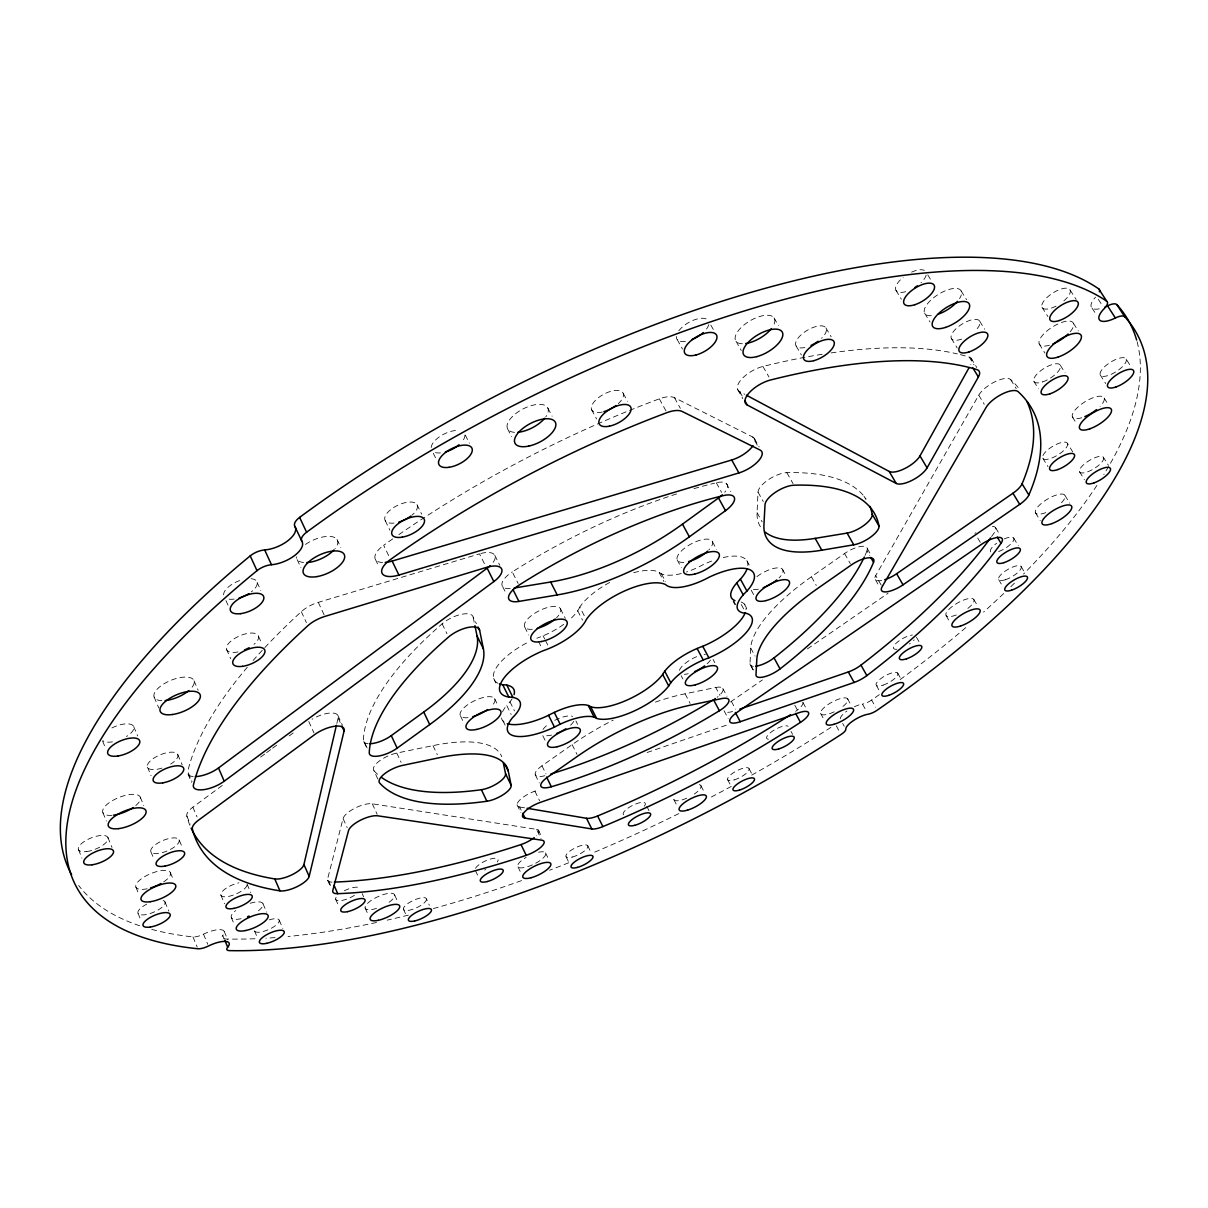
<?xml version="1.0" encoding="UTF-8"?>
<svg xmlns="http://www.w3.org/2000/svg" width="1208" height="1208" viewBox="0 0 1208 1208"><rect width="100%" height="100%" fill="white"/><g stroke="black" fill="none" stroke-linecap="round" stroke-linejoin="round"><path stroke-width="0.75" stroke-dasharray="5 3.75" d="M753.43 670.078L750.002 663.721L750.727 648.062A125.723 43.141 -29.4 0 1 811.429 576.775L844.573 553.536A17.742 6.357 -29.5 0 1 861.319 546.348A17.742 6.357 -29.5 0 1 866.982 550.863L869.79 555.771M760.436 526.764A142.106 54.481 -30.5 0 1 757.069 512.645L758.02 492.139A19.554 7.746 -29.5 0 1 768.379 479.712A19.554 7.746 -29.5 0 1 786.846 472.675A281.751 105.489 -27.4 0 1 866.136 499.176M336.851 723.456L338.134 717.96A19.585 7.671 -24.3 0 0 330.539 713.022A19.585 7.671 -24.3 0 0 312.041 719.258M330.584 885.449L327.64 878.82L343.057 818.586A17.788 6.312 -24.7 0 1 354.986 808.122A17.788 6.312 -24.7 0 1 372.306 803.788L536.503 829.337L541.033 838.639M881.206 585.14L875.725 575.552L978.752 395.197A19.479 7.399 -31.7 0 1 994.924 381.773A19.479 7.399 -31.7 0 1 1010.643 379.569A469.263 177.41 -27.4 0 1 1018.631 388.13M189.852 825.275A469.263 177.41 -27.4 0 1 186.832 816.004A19.328 7.278 -23.1 0 1 192.857 807.201L222.967 784.928M260.596 757.084L265.111 753.747M266.621 752.629L271.136 749.292M272.631 748.175L277.145 744.838M289.195 735.929L293.71 732.592M544.838 775.732A16.791 5.753 -26.4 0 1 535.235 774.6A16.791 5.753 -26.4 0 1 541.954 765.812L572.139 744.641A120.332 40.015 -27 0 1 613.226 720.119M730.493 701.984A16.233 5.391 -28 0 1 731.369 701.35L762.399 679.953M807.397 648.923L888.061 593.279M521.176 810.175L519.621 806.989A16.459 5.511 -26.2 0 1 519.515 800.3A16.459 5.511 -26.2 0 1 534.902 791.165L538.466 789.926M647.095 752.509L727.246 724.891M253.076 660.534A469.263 177.41 -27.4 0 1 301.321 611.671A21.397 9.211 -24.4 0 1 318.293 602.369L479.516 553.868L484.801 564.408M377.802 778.979L374.012 770.779A18.316 6.75 -25 0 1 378.995 761.282A18.316 6.75 -25 0 1 396.783 753.067L433.008 745.623A130.056 45.844 -24.9 0 1 501.788 756.721M655.4 702.105A120.332 40.015 -27 0 1 685.087 693.785L715.74 687.488L719.953 695.415M519.621 806.989L525.193 807.941M398.866 534.631A469.263 177.41 -27.4 0 1 659.341 398.836A21.729 9.619 -29 0 1 674.457 397.674L752.69 436.994L757.265 445.133M822.18 354.276A469.263 177.41 -27.4 0 0 762.928 366.462A21.472 9.287 -30.2 0 0 741.863 378.874A21.472 9.287 -30.2 0 0 739.734 391.634L744.717 394.306M1098.344 299.342L1102.3 305.488M1126.188 359.169A15.221 5.496 -32.4 0 1 1108.521 375.401A15.221 5.496 -32.4 0 1 1104.852 366.492A15.221 5.496 -32.4 0 1 1126.188 359.169L1130.899 366.537M1092.092 308.146L1096.018 314.246M1070.182 290.162L1076.162 299.508M1073.444 323.336L1078.306 330.962M1100.171 374.827L1105.728 383.57M1104.142 398.051L1108.672 405.193M1041.991 307.194L1047.91 316.556M1060.413 365.39L1065.094 372.849M1039.212 343.948L1044.965 353.113M1103.538 457.5A13.983 4.711 -31.5 0 1 1087.336 471.92A13.983 4.711 -31.5 0 1 1083.742 464.567A13.983 4.711 -31.5 0 1 1103.538 457.5L1108.476 465.397M1072.417 416.941L1076.887 424.099M1033.837 381.32L1038.472 388.78M1067.434 443.366A14.39 5.013 -31.5 0 1 1050.945 458.33A14.39 5.013 -31.5 0 1 1046.913 450.599A14.39 5.013 -31.5 0 1 1067.434 443.366L1072.719 451.898M1079.529 471.784L1084.391 479.621M961.175 291.007L966.566 299.69M979.733 321.268L984.656 329.21M1010.643 379.569L1016.245 388.629M1042.746 458.134L1047.955 466.59M1064.973 495.446L1069.744 503.192M927.774 274.911L931.428 280.845M971.051 358.157L976.774 367.504M960.405 354.639A469.263 177.41 -27.4 0 1 969.239 357.115L974.025 364.922M951.36 338.466L957.204 348.01M978.752 395.197L984.293 404.303M924.664 313.25L929.964 321.947M1035.528 512.826L1040.239 520.572M895.943 290.298L901.364 299.222M1013.739 538.134L1018.344 545.82M1021.107 566.522L1025.577 573.996M995.724 527.911L999.454 534.163M977.74 538.073L980.549 542.785M998.699 579.659L1002.263 585.654M825.864 327.836L831.149 336.805M973.784 599.44L978.163 606.899M796.163 346.017L801.387 355.001M774.026 317.87L778.465 325.556M946.136 615.672L949.594 621.637M863.992 496.231L865.698 499.206M762.928 366.462L768.952 376.971M867.314 548.628L871.421 555.786M916.449 637.22L919.862 643.184M875.392 579.644L879.031 586.016M736.019 341.245L741.289 350.486M844.573 553.536L850.311 563.638M710.848 325.118L714.411 331.4M786.846 472.675L793.052 483.653M739.734 391.634L743.101 397.613M737.726 389.625L742.799 398.61M897.62 672.992L901.742 680.285M754.547 438.761L759.122 446.885M876.374 685.419L879.635 691.263M811.429 576.775L816.276 585.427M677.205 339.539L682.49 348.976M758.02 492.139L763.275 501.546M879.333 694.63A596.676 227.663 -27.4 0 1 871.648 700.036L875.679 707.254M757.069 512.645L762.218 521.931M854.373 706.74A15.145 4.651 -28.7 0 1 862.482 704.098L866.498 711.331M782.376 569.179L786.453 576.533M847.518 698.662L850.764 704.521M726.416 483.532L730.825 491.52M674.457 397.674L680.361 408.364M716.299 482.762L721.599 492.396M842.655 723.396L844.256 726.28M659.341 398.836L666.091 411.113M746.786 560.603L750.908 568.122M836.298 725.827L839.454 731.595M820.594 713.369L824.611 720.708M751.225 590.199L753.641 594.623M803.003 702.618L807.08 710.108M712.509 541.848L716.721 549.58M744.355 604.076L748.326 611.369M741.244 604.498L744.43 610.357M794.773 705.2L797.235 709.715M623.298 393.506L627.526 401.313M750.727 648.062L755.076 656.11M791.014 731.414L792.614 734.358M750.546 665.321L753.112 670.078M677.144 559.772L681.312 567.534M591.543 409.557L596.571 418.95M713.097 659.432L714.834 662.694M731.369 701.35L735.521 709.141M722.792 688.409L726.99 696.306M661.41 573.8L665.533 581.546M633.687 572.698A48.486 18.784 -27.6 0 1 658.949 572.139L663.902 581.456M724.03 710.697L728.137 718.443M749.096 768.711L752.946 775.974M547.934 408.229L552.131 416.201M681.161 675.665L682.882 678.941M685.087 693.785L690.13 703.403M727.624 779.643L730.689 785.472M700.957 785.774L704.762 793.128M507.496 428.644L511.633 436.647M609.708 582.452A48.486 18.784 -27.6 0 0 579.81 607.065L584.657 616.488M577.711 610.75L582.543 620.172M673.868 799.575L677.658 806.944M560.482 608.877L565.329 618.375M465.276 435.106L469.399 443.2M646.748 806.295L649.028 810.779M676.54 493.951A281.751 105.489 -27.4 0 0 512.298 571.928L518.141 583.509M543.117 635.831L544.687 638.957M545.472 640.527L548.643 646.778M538.436 641.327L541.592 647.609M494.782 555.318L499.855 565.419M575.929 720.995L577.59 724.317M524.71 627.012L528.696 634.955M502.694 586.665L505.986 593.249M433.279 453.287L436.541 459.795M572.139 744.641L577.016 754.411M542.83 735.732L545.306 740.731M587.752 845.751L591.407 853.18M367.066 747.963L363.397 740.051A281.751 105.489 -27.4 0 1 442.143 623.826A19.932 8.094 -25.9 0 1 461.245 614.359A19.932 8.094 -25.9 0 1 473.174 617.182L476.39 623.721M416.986 504.642L421.683 514.17M541.954 765.812L545.971 773.95M509.987 701.803L514.472 710.908M493.649 678.458L497.469 686.235M512.086 698.873A40.498 15.16 -25.9 0 1 506.696 705.396L511.165 714.487M535.31 774.811L539.281 782.905M494.601 698.617L498.345 706.272M505.125 725.147L501.441 717.612A45.964 16.852 -26.5 0 0 505.925 723.154M534.902 791.165L539.599 800.768M566.084 856.789L568.998 862.739M442.143 623.826L446.96 633.732M538.345 830.077L542.105 837.808M385.261 520.663L389.912 530.236M545.518 852.848L549.187 860.398M517.024 804.77L520.905 812.758M392.736 538.889A469.263 177.41 -27.4 0 0 383.676 545.321L389.761 557.915M460.49 715.921L463.449 722.082M375.401 559.364L379.161 567.201M517.99 866.861L520.905 872.916M337.032 539.478L340.852 547.511M433.008 745.623L437.341 754.774M475.408 870.545L478.323 876.721M396.783 753.067L401.101 762.324M318.293 602.369L324.122 614.872M297.153 559.621L300.913 567.684M364.061 742.059L366.99 748.371M301.321 611.671L306.379 622.618M426.5 899.069A12.639 4.002 -25.1 0 1 409.723 910.137A12.639 4.002 -25.1 0 1 408.621 903.04A12.639 4.002 -25.1 0 1 426.5 899.069L429.353 905.275M337.923 715.498L342.408 725.253M338.134 717.96L340.369 722.822M372.306 803.788L377.138 814.313M257.123 582.347L260.807 590.425M403.396 909.111L406.945 916.872M394.714 895.143L397.598 901.455M308.765 721.448L313.974 732.924M343.057 818.586L347.164 827.631M258.512 636.314L262.06 644.151M362.173 893.588L363.638 896.819M365.118 907.933L368.682 915.86M225.941 600.557L228.146 605.434M226.485 649.255L230.698 658.722M327.655 880.285L330.237 886.068M335.658 899.205L338.557 905.698M194.05 680.829L198.157 690.236M279.229 920.194L282.793 928.408M263.042 903.826L266.666 912.221M247.021 884.03L250.72 892.621M247.323 667.224A469.263 177.41 -27.4 0 0 187.708 771.504L192.012 781.531M187.95 774.041L191.528 782.376M254.48 930.84L257.304 937.438M154.111 697.046L158.852 708.084M177.833 754.668L182.197 764.845M192.857 807.201L197.04 816.97M231.272 917.416L234.141 924.165M220.898 895.143L224.567 903.765M186.832 816.004L190.29 824.113M224.205 931.459L227.753 939.824M151.74 929.39A596.676 227.663 -27.4 0 0 192.963 936.91A10.434 3.503 -23.3 0 0 203.503 934.192A17.214 5.708 -23.3 0 1 220.43 929.662A17.214 5.708 -23.3 0 1 222.755 935.49L224.175 938.842M133.695 726.582L137.652 735.959M179.101 839.862A15.311 5.647 -22.8 0 1 159.773 853.241A15.311 5.647 -22.8 0 1 156.074 844.196A15.311 5.647 -22.8 0 1 179.101 839.862L182.499 847.88M147.467 767.171L151.076 775.702M203.503 934.192L207.761 944.324M140.279 797.159L143.782 805.555M170.388 872.674L173.68 880.526M192.963 936.91L197.206 947.072M150.879 851.715L154.231 859.764M102.605 741.108L105.881 748.96M164.983 901.893L168.818 911.134M135.93 887.216L139.177 895.113M102.891 812.652L106.364 821.078M107.92 837.491L111.997 847.427M138.059 913.308L141.23 921.055M78.55 849.722L81.902 858.058M473.174 617.182L474.578 624.008M1137.09 341.743A596.676 227.663 -27.4 0 1 1103.81 474.548M1096.909 485.389A596.676 227.663 -27.4 0 1 1023.523 574.057M1014.418 583.147A596.676 227.663 -27.4 0 1 1010.432 587.043M1003.697 593.505A596.676 227.663 -27.4 0 1 983.554 612.079M965.796 627.601A596.676 227.663 -27.4 0 1 897.544 681.523M830.923 727.367A596.676 227.663 -27.4 0 1 749.307 776.472M731.248 786.423A596.676 227.663 -27.4 0 1 708.462 798.533M678.805 813.603A596.676 227.663 -27.4 0 1 592.162 853.18M568.711 862.769A596.676 227.663 -27.4 0 1 549.58 870.243M521.539 880.617A596.676 227.663 -27.4 0 1 432.993 908.658M408.395 915.105A596.676 227.663 -27.4 0 1 387.179 920.149M376.519 922.489A596.676 227.663 -27.4 0 1 288.033 936.487M275.016 937.604A596.676 227.663 -27.4 0 1 265.836 938.208M254.979 938.737A596.676 227.663 -27.4 0 1 224.416 938.978A10.238 3.382 -23.5 0 1 222.755 935.49M139.615 925.736A596.676 227.663 -27.4 0 1 78.641 885.434M1099.205 308.855A20.309 7.746 -33.1 0 1 1095.505 297.168M871.648 700.036A9.151 2.824 -28.8 0 1 862.482 704.098M840.255 718.7A15.145 4.651 -28.7 0 1 846.899 711.059M710.425 660.051A17.924 6.312 -27.9 0 1 706.952 663.962M688.213 673.747A17.924 6.312 -27.9 0 1 684.272 674.306M679.455 670.334A17.924 6.312 -27.9 0 1 697.937 656.186M704.113 654.449A17.924 6.312 -27.9 0 1 705.442 654.268M991.572 536.518A469.263 177.41 -27.4 0 0 994.486 532.426A17.078 5.783 -30.4 0 0 991.738 526.431M831.104 352.917A469.263 177.41 -27.4 0 1 957.31 353.884M683.834 562.384A19.872 7.746 -28.4 0 1 680.768 551.603A19.872 7.746 -28.4 0 1 705.895 539.13A19.872 7.746 -28.4 0 1 708.779 549.987M532.275 629.293A20.053 7.912 -26.8 0 1 527.896 618.753A20.053 7.912 -26.8 0 1 553.944 606.431A20.053 7.912 -26.8 0 1 556.435 617.862M163.125 900.519A14.617 5.104 -22.7 0 1 157.901 910.107A14.617 5.104 -22.7 0 1 139.086 914.305A14.617 5.104 -22.7 0 1 146.681 904.188M1081.688 417.757A18.497 6.553 -32 0 1 1074.38 410.886A18.497 6.553 -32 0 1 1097.755 396.42A18.497 6.553 -32 0 1 1100.141 406.341M269.263 919.862A13.484 4.439 -23.8 0 1 279.214 921.311A13.484 4.439 -23.8 0 1 266.198 930.538A13.484 4.439 -23.8 0 1 254.39 930.386M250.147 903.282A17.274 5.814 -23.6 0 1 262.785 903.327A17.274 5.814 -23.6 0 1 256.338 912.236M241.117 918.699A17.274 5.814 -23.6 0 1 235.711 910.545M247.066 885.087A14.194 4.907 -23.5 0 1 231.543 895.672A14.194 4.907 -23.5 0 1 221.321 892.803A14.194 4.907 -23.5 0 1 238.942 882.806M376.473 908.416A16.172 5.21 -24.8 0 1 366.824 904.128A16.172 5.21 -24.8 0 1 390.033 893.256A16.172 5.21 -24.8 0 1 387.798 903.116M344.356 890.779A13.273 4.364 -24.5 0 1 360.029 889.209M354.442 895.309A13.273 4.364 -24.5 0 1 338.98 900.745A13.273 4.364 -24.5 0 1 337.908 895.128M538.541 852.229A15.462 4.847 -26 0 1 542.271 858.828A15.462 4.847 -26 0 1 520.376 867.857A15.462 4.847 -26 0 1 526.129 857.348M475.529 868.295A12.624 4.032 -25.7 0 1 490.342 859.069A12.624 4.032 -25.7 0 1 497.288 861.984M485.812 869.564A12.624 4.032 -25.7 0 1 484.635 870.002M699.251 784.626A15.206 4.726 -27.3 0 1 694.283 794.064M686.733 798.201A15.206 4.726 -27.3 0 1 674.155 797.371M623.57 814.826A12.306 3.866 -26.9 0 1 635.197 804.196A12.306 3.866 -26.9 0 1 644.302 806.249M834.139 711.844A15.402 4.817 -28.6 0 1 821.5 710.5A15.402 4.817 -28.6 0 1 843.501 697.967A15.402 4.817 -28.6 0 1 840.421 708.281M768.439 739.266A12.337 3.881 -28.1 0 1 772.894 730.855A12.337 3.881 -28.1 0 1 788.175 726.325M956.238 614.993A16.036 5.149 -29.8 0 1 947.54 610.901A16.036 5.149 -29.8 0 1 969.465 598.473A16.036 5.149 -29.8 0 1 967.865 608.409M914.199 639.893A12.714 4.077 -29.3 0 1 913.535 640.602M910.288 643.351A12.714 4.077 -29.3 0 1 909.398 643.97M896.94 649.255A12.714 4.077 -29.3 0 1 896.427 642.988A12.714 4.077 -29.3 0 1 912.387 635.015M1045.781 512.63A17.108 5.708 -31 0 1 1037.174 507.632A17.108 5.708 -31 0 1 1060.02 494.147A17.108 5.708 -31 0 1 1059.31 504.642M1004.316 538.874A13.424 4.455 -30.5 0 1 1013.482 540.656A13.424 4.455 -30.5 0 1 997.732 551.86M990.666 551.829A13.424 4.455 -30.5 0 1 996.63 543.253M147.15 888.786A18.709 6.704 -22.7 0 1 138.195 881.538A18.709 6.704 -22.7 0 1 164.817 870.394A18.709 6.704 -22.7 0 1 163.654 881.885M1056.034 306.137A16.504 6.478 -32.9 0 1 1042.73 302.77A16.504 6.478 -32.9 0 1 1065.713 288.168A16.504 6.478 -32.9 0 1 1062.436 302.06M1049.405 345.231A20.023 7.656 -32.5 0 1 1041.175 337.032A20.023 7.656 -32.5 0 1 1066.392 321.222A20.023 7.656 -32.5 0 1 1069.306 332.759M926.174 275.062A17.591 7.565 -32.2 0 1 920.979 282.793M905.683 291.702A17.591 7.565 -32.2 0 1 895.566 289.21A17.591 7.565 -32.2 0 1 903.146 277.342M911.572 272.147A17.591 7.565 -32.2 0 1 924.316 270.381M931.323 315.711A21.397 8.909 -32.2 0 1 927.457 303.812A21.397 8.909 -32.2 0 1 952.463 288.637A21.397 8.909 -32.2 0 1 959.545 298.603M961.704 339.116A16.595 6.704 -32.1 0 1 952.402 333.046A16.595 6.704 -32.1 0 1 973.875 319.456A16.595 6.704 -32.1 0 1 975.792 330.192M708.794 324.59A18.241 8.411 -30 0 1 705.457 330.328M685.389 341.411A18.241 8.411 -30 0 1 676.329 336.428M678.821 330.796A18.241 8.411 -30 0 1 694.494 319.818A18.241 8.411 -30 0 1 708.084 320.271M742.376 343.752A22.318 10.011 -30.6 0 1 738.828 330.056A22.318 10.011 -30.6 0 1 765.54 315.318A22.318 10.011 -30.6 0 1 772.441 327.157M804.875 347.511A17.41 7.565 -31 0 1 797.793 338.466A17.41 7.565 -31 0 1 820.715 325.828A17.41 7.565 -31 0 1 821.546 338.316M464.884 435.091A18.362 8.622 -26.6 0 1 461.245 442.641M440.482 452.879A18.362 8.622 -26.6 0 1 433.566 451.883M431.165 447.473A18.362 8.622 -26.6 0 1 441.071 435.726A18.362 8.622 -26.6 0 1 458.527 430.471M514.517 432.343A22.665 10.51 -27.6 0 1 510.984 418.059A22.665 10.51 -27.6 0 1 538.783 404.333A22.665 10.51 -27.6 0 1 545.744 416.926M602.264 412.064A17.818 8.109 -28.6 0 1 593.188 403.034A17.818 8.109 -28.6 0 1 617.288 390.38A17.818 8.109 -28.6 0 1 618.285 403.653M251.098 578.692A17.999 8.079 -23.6 0 1 251.294 591.905M234.141 599.092A17.999 8.079 -23.6 0 1 227.693 598.881M223.616 594.865A17.999 8.079 -23.6 0 1 241.796 579.885M305.488 544.446A22.408 10.132 -24.6 0 1 331.264 536.548A22.408 10.132 -24.6 0 1 335.069 548.628M303.586 562.49A22.408 10.132 -24.6 0 1 296.247 556.767M394.034 523.064A17.788 8.048 -25.7 0 1 387.345 512.871A17.788 8.048 -25.7 0 1 411.762 502.075A17.788 8.048 -25.7 0 1 412.049 515.106M111.921 727.941A17.139 7.067 -22.1 0 1 132.155 724.906A17.139 7.067 -22.1 0 1 126.463 736.533M112.465 741.863A17.139 7.067 -22.1 0 1 102.861 740.715M161.842 700.685A21.563 9.09 -22.7 0 1 157.644 688.696A21.563 9.09 -22.7 0 1 185.352 677.054A21.563 9.09 -22.7 0 1 191.106 688.379M237.976 651.942A17.305 7.429 -23.5 0 1 227.934 644.287A17.305 7.429 -23.5 0 1 251.762 633.037A17.305 7.429 -23.5 0 1 253.967 644.393M111.876 815.325A20.234 7.837 -22.3 0 1 106.274 805.102A20.234 7.837 -22.3 0 1 134.163 794.335A20.234 7.837 -22.3 0 1 134.45 806.612M161.902 768.107A16.414 6.538 -22.7 0 1 148.327 763.23A16.414 6.538 -22.7 0 1 172.487 752.161A16.414 6.538 -22.7 0 1 170.675 764.09M468.009 717.658A19.147 7.173 -25.9 0 1 463.177 708.537A19.147 7.173 -25.9 0 1 488.047 696.714A19.147 7.173 -25.9 0 1 491.097 706.68M723.23 557.537A47.293 17.833 -28.3 0 1 747.827 565.646M711.633 561.071A47.293 17.833 -28.3 0 0 702.905 564.785A42.023 16.383 -28.4 0 1 686.431 572.003M681.236 573.528A42.023 16.383 -28.4 0 1 658.949 572.139M579.81 607.065A42.431 16.731 -26.8 0 1 570.176 619.145M563.713 624.34A42.431 16.731 -26.8 0 1 536.85 638.202M498.013 683.305A47.807 18.241 -26.6 0 1 527.941 642.309M502.528 711.859A45.964 16.852 -26.5 0 1 506.696 705.396M741.048 601.992A45.466 16.504 -28.1 0 1 746.015 609.678M331.974 882.142A16.957 5.708 -24.5 0 1 327.64 878.82M536.503 829.337A15.885 5.119 -26 0 1 536.307 835.815M802.897 702.256A15.719 5.043 -28.3 0 1 795.71 711.316M974.947 533.347A17.078 5.783 -30.4 0 1 975.958 532.683M732.607 711.527A16.233 5.391 -28 0 1 724.423 711.346M881.674 580.489A17.199 5.949 -29.7 0 1 875.725 575.552M969.239 357.115A20.143 7.943 -31.6 0 1 970.794 364.559M382.634 562.505A21.684 9.558 -25.5 0 1 383.676 545.321M752.69 436.994A20.46 8.486 -29.5 0 1 754.049 443.88M193.174 776.548A20.008 7.822 -23.1 0 1 187.708 771.504M480.829 553.49A20.717 8.773 -26.3 0 1 492.668 562.973M756.948 576.594A18.784 6.901 -28.8 0 1 778.798 567.866A18.784 6.901 -28.8 0 1 779.1 577.862M758.367 589.172A18.784 6.901 -28.8 0 1 752.357 589.413M866.982 550.863A281.751 105.489 -27.4 0 1 865.034 555.438M377.56 774.283A281.751 105.489 -27.4 0 1 374.012 770.779M693.966 488.636A281.751 105.489 -27.4 0 1 714.607 483.17M368.183 743.705A18.86 7.157 -24.9 0 1 363.397 740.051M717.401 482.521A19.917 8.079 -28.9 0 1 724.74 492.245M510.184 588.583A20.143 8.29 -26.7 0 1 501.924 583.691A20.143 8.29 -26.7 0 1 512.298 571.928M753.369 666.348A16.776 5.738 -28.4 0 1 750.002 663.721M715.74 687.488A16.595 5.632 -27.8 0 1 717.114 697.303M573.74 721.387A18.09 6.433 -26.6 0 1 569.451 726.144M551.618 735.068A18.09 6.433 -26.6 0 1 543.676 735.325M542.996 729.436A18.09 6.433 -26.6 0 1 549.036 723.773M554.759 720.315A18.09 6.433 -26.6 0 1 572.637 716.374M572.305 857.046A12.156 3.76 -26.4 0 0 587.873 846.068A12.156 3.76 -26.4 0 0 570.538 850.659A12.156 3.76 -26.4 0 0 572.305 857.046M734.177 779.915A12.065 3.715 -27.7 0 0 749.081 768.666A12.065 3.715 -27.7 0 0 731.806 773.89A12.065 3.715 -27.7 0 0 734.177 779.915M883.108 685.132A12.337 3.85 -29 0 0 897.786 673.234A12.337 3.85 -29 0 0 880.043 679.213A12.337 3.85 -29 0 0 883.108 685.132M1005.313 579.749A12.986 4.168 -30.3 0 0 1021.228 566.809A12.986 4.168 -30.3 0 0 1003.138 572.668A12.986 4.168 -30.3 0 0 1005.313 579.749M1042.685 381.879A15.508 5.798 -32.1 0 0 1060.352 365.284A15.508 5.798 -32.1 0 0 1038.276 372.804A15.508 5.798 -32.1 0 0 1042.685 381.879M86.719 851.549A15.915 5.995 -22 0 0 108.116 838.065A15.915 5.995 -22 0 0 84.832 841.13A15.915 5.995 -22 0 0 86.719 851.549"/><path stroke-width="1.5" d="M191.136 828.235A469.263 177.41 -27.4 0 0 274.76 878.926A17.546 6.055 -24 0 0 292.079 874.728A17.546 6.055 -24 0 0 303.918 864.535L336.413 725.283M344.099 730.931A19.63 7.58 -24.4 0 0 334.888 726.235A19.63 7.58 -24.4 0 0 314.729 734.57L198.429 820.232A19.373 7.203 -23.2 0 0 192.374 828.99A470.32 175.387 -27.4 0 0 279.954 890.84A17.576 5.98 -24 0 0 297.274 886.566A17.576 5.98 -24 0 0 309.173 876.404L344.099 730.931L341.864 726.068M746.378 395.182L889.194 471.452A18.951 7.157 -30.6 0 0 905.064 468.402A18.951 7.157 -30.6 0 0 919.983 455.914L968.982 367.821M927.065 467.858L978.389 376.987A20.189 7.852 -31.6 0 0 976.895 369.603A470.32 175.387 -27.4 0 0 770.659 379.961A21.518 9.196 -30.1 0 0 749.534 392.404A21.518 9.196 -30.1 0 0 747.329 405.073L896.215 483.442A18.996 7.067 -30.5 0 0 912.07 480.331A18.996 7.067 -30.5 0 0 927.065 467.858L919.983 455.914M195.303 776.608A20.008 7.822 -23.1 0 0 218.482 767.971L487.141 568.168A20.717 8.773 -26.3 0 0 490.176 565.646M224.235 781.199L493.846 581.577A20.778 8.667 -26.4 0 0 501.531 568.741A20.778 8.667 -26.4 0 0 486.311 567.428L324.846 616.427A21.457 9.105 -24.5 0 0 307.829 625.744A470.32 175.387 -27.4 0 0 193.446 784.868A20.053 7.746 -23.2 0 0 203.246 789.715A20.053 7.746 -23.2 0 0 224.235 781.199L218.482 767.971M369.98 743.735A18.86 7.157 -24.9 0 0 391.271 735.627L423.751 712.041A146.953 58.618 -24.6 0 0 477.054 635.937L474.94 625.699M514.155 588.024L550.637 581.999A153.325 64.945 -28 0 0 682.49 524.136L718.503 497.983A19.917 8.079 -28.9 0 0 722.369 494.782M479.621 630.259A19.977 8.003 -25.9 0 0 467.707 627.526A19.977 8.003 -25.9 0 0 448.576 637.024A282.37 104.266 -27.4 0 0 369.255 752.705A18.905 7.082 -25 0 0 378.753 756.012A18.905 7.082 -25 0 0 397.145 748.145L429.716 724.574A147.3 57.954 -24.7 0 0 483.396 648.832L479.621 630.259L478.006 626.982M689.36 536.82L725.495 510.682A19.962 7.988 -28.9 0 0 734.555 498.345A19.962 7.988 -28.9 0 0 723.365 495.612A282.37 104.266 -27.4 0 0 518.987 585.17A20.189 8.199 -26.8 0 0 508.493 597.507A20.189 8.199 -26.8 0 0 518.927 601.418L557.235 594.94A153.703 64.235 -28 0 0 689.36 536.82L682.49 524.136M884.634 579.734A17.199 5.949 -29.7 0 0 896.638 573.74L1012.953 493.241A17.682 6.146 -30.9 0 0 1022.074 483.819A469.263 177.41 -27.4 0 0 1027.102 401.886M903.01 584.823L1019.703 504.385A17.712 6.07 -30.9 0 0 1028.869 494.993A470.32 175.387 -27.4 0 0 1018.102 391.649A19.524 7.308 -31.6 0 0 1002.398 393.929A19.524 7.308 -31.6 0 0 986.151 407.338L882.127 586.741A17.244 5.889 -29.7 0 0 886.295 591.86A17.244 5.889 -29.7 0 0 903.01 584.823L896.638 573.74M740.262 721.72L854.147 682.46A15.976 5.089 -28.9 0 0 866.861 675.604A470.32 175.387 -27.4 0 0 1001.009 543.328A17.108 5.708 -30.4 0 0 998.261 537.409A17.108 5.708 -30.4 0 0 981.485 544.355L737.167 712.252A16.263 5.315 -28 0 0 729.783 721.523A16.263 5.315 -28 0 0 740.262 721.72L735.355 712.463M739.855 709.096L848.318 671.965A15.946 5.149 -28.9 0 0 860.987 665.125A469.263 177.41 -27.4 0 0 990.59 537.877M398.912 575.053L738.903 472.932A20.506 8.396 -29.4 0 0 758.231 461.154A20.506 8.396 -29.4 0 0 760.013 450.01L682.052 411.415A21.789 9.513 -29 0 0 666.922 412.653A470.32 175.387 -27.4 0 0 390.516 559.485A21.744 9.453 -25.5 0 0 382.151 573.423A21.744 9.453 -25.5 0 0 398.912 575.053L392.147 561.071A21.684 9.558 -25.5 0 1 385.201 562.43M392.147 561.071L731.716 459.991A20.46 8.486 -29.5 0 0 753.037 445.631M878.971 525.978A282.37 104.266 -27.4 0 0 793.943 485.208A19.6 7.656 -29.5 0 0 775.445 492.29A19.6 7.656 -29.5 0 0 765.011 504.672L763.939 525.027A142.438 53.862 -30.4 0 0 821.833 550.199L853.769 544.808A18.316 6.644 -29.8 0 0 870.998 536.835A18.316 6.644 -29.8 0 0 878.971 525.978L872.206 514.261A281.751 105.489 -27.4 0 0 869.941 506.409M765.298 532.169A142.106 54.481 -30.5 0 0 815.158 538.36L847.095 533.09A18.286 6.72 -29.8 0 0 864.279 525.148A18.286 6.72 -29.8 0 0 872.206 514.261M525.027 818.133L591.799 828.96A15.704 4.953 -26.6 0 0 602.898 826.589A470.32 175.387 -27.4 0 0 800.481 722.354A15.749 4.968 -28.3 0 0 808.696 713.082A15.749 4.968 -28.3 0 0 798.865 712.735L540.384 802.369A16.489 5.436 -26.2 0 0 524.952 811.504A16.489 5.436 -26.2 0 0 525.027 818.133L522.717 813.361M527.066 808.258L586.529 818.299A15.674 5.013 -26.6 0 0 597.613 815.974A469.263 177.41 -27.4 0 0 790.545 714.698M1105.109 306.953A20.309 7.746 -33.1 0 0 1107.525 305.851A12.035 4.545 -33 0 1 1116.871 304.627L1124.724 316.738A598.051 225.096 -27.4 0 1 877.28 710.138A9.166 2.794 -28.8 0 1 868.099 714.215A15.16 4.606 -28.6 0 0 853.346 720.632A15.16 4.606 -28.6 0 0 845.842 729.179A9.105 2.763 -28.5 0 1 841.04 734.479A598.051 225.096 -27.4 0 1 229.354 950.62A10.253 3.337 -23.6 0 1 227.708 947.178L224.884 940.504M71.589 874.592A596.676 227.663 -27.4 0 1 250.222 555.876A13.696 6.251 -23.8 0 1 264.673 549.942A23.012 10.646 -24.1 0 0 287.957 540.671A23.012 10.646 -24.1 0 0 294.903 526.431A13.786 6.387 -24.5 0 1 299.614 517.386A596.676 227.663 -27.4 0 1 1098.767 288.908L1106.739 301.245A12.291 4.681 -32.9 0 1 1104.278 308.553A20.355 7.656 -33 0 0 1099.914 320.331A20.355 7.656 -33 0 0 1115.377 317.991A12.05 4.5 -32.9 0 1 1124.724 316.738M1107.525 305.851L1115.377 317.991M972.697 367.67L978.389 376.987M1022.074 483.819L1028.869 494.993M1012.953 493.241L1019.703 504.385M997.28 537.092L1001.009 543.328M889.194 471.452L896.215 483.442M870.726 557.416L873.535 562.324A282.37 104.266 -27.4 0 1 780.036 668.915A16.806 5.678 -28.4 0 1 764.135 676.842A16.806 5.678 -28.4 0 1 755.997 674.834L756.812 659.326A125.979 42.627 -29.3 0 1 817.876 588.311L851.127 565.087A17.788 6.282 -29.5 0 1 867.903 557.87A17.788 6.282 -29.5 0 1 873.535 562.324M847.095 533.09L853.769 544.808M744.792 400.603L747.329 405.073M815.158 538.36L821.833 550.199M860.987 665.125L866.861 675.604M731.716 459.991L738.903 472.932M848.318 671.965L854.147 682.46M718.503 497.983L725.495 510.682M747.103 568.757A47.293 17.833 -28.3 0 1 740.428 579.161L746.937 591.059A39.819 14.421 -28.8 0 0 746.015 613.286A45.572 16.308 -28.1 0 1 746.71 631.965A45.572 16.308 -28.1 0 1 708.885 657.832A37.992 13.197 -27.9 0 0 668.704 685.963A44.922 15.87 -27.3 0 1 633.279 711.406A44.922 15.87 -27.3 0 1 596.571 718.367A38.354 13.439 -26.6 0 0 554.442 727.11A46.07 16.655 -26.5 0 1 514.427 735.989A46.07 16.655 -26.5 0 1 512.645 717.522A40.589 14.979 -25.9 0 0 508.81 697.076A47.912 18.029 -26.6 0 1 503.857 678.201A47.912 18.029 -26.6 0 1 543.162 650.735A42.522 16.534 -26.8 0 0 586.273 619.629A48.592 18.573 -27.6 0 1 625.185 590.697A48.592 18.573 -27.6 0 1 665.548 584.551A42.129 16.202 -28.4 0 0 709.519 577.016A47.399 17.622 -28.3 0 1 749.02 569.361A47.399 17.622 -28.3 0 1 746.937 591.059M736.744 582.966L743.222 594.865M864.324 556.979A281.751 105.489 -27.4 0 1 774.026 657.877L780.036 668.915M795.619 713.415L800.481 722.354M733.558 601.478L735.159 604.423M745.276 612.577A45.466 16.504 -28.1 0 1 702.739 646.295L708.885 657.832M697.107 648.485L703.237 660.036M719.379 710.742A16.625 5.572 -27.8 0 0 728.937 701.138A16.625 5.572 -27.8 0 0 721.644 698.586L690.976 705.019A120.573 39.547 -27 0 0 577.832 756.042L547.571 777.197A16.821 5.678 -26.4 0 0 540.867 786.136A16.821 5.678 -26.4 0 0 551.346 786.755A282.37 104.266 -27.4 0 0 719.379 710.742L713.551 699.734A281.751 105.489 -27.4 0 1 550.893 773.95M664.762 671.225L670.802 682.762M702.739 646.295A37.916 13.364 -27.9 0 0 662.679 674.442L668.704 685.963M550.637 581.999L557.235 594.94M507.284 723.668A45.964 16.852 -26.5 0 0 548.568 715.302A38.279 13.59 -26.6 0 1 590.667 706.725L596.571 718.367M588.251 705.502L594.155 717.174M513.158 589.957L518.927 601.418M487.141 568.168L493.846 581.577M554.276 712.403L560.165 724.211M548.568 715.302L554.442 727.11M597.613 815.974L602.898 826.589M586.529 818.299L591.799 828.96M506.847 685.132L512.917 697.424M499.448 683.909A47.807 18.241 -26.6 0 0 502.724 684.755L508.81 697.076M477.054 635.937L483.396 648.832M546.59 777.076L551.346 786.755M505.05 764.498L508.281 771.172L511.15 785.275A17.139 5.874 -25.9 0 1 503.479 794.517A17.139 5.874 -25.9 0 1 486.899 801.236A282.37 104.266 -27.4 0 1 379.705 783.086A18.346 6.674 -25 0 1 384.733 773.649A18.346 6.674 -25 0 1 402.551 765.404L438.791 757.824A130.328 45.3 -24.9 0 1 508.281 771.172M503.343 763.063L505.563 773.739L511.15 785.275M334.344 882.082A469.263 177.41 -27.4 0 0 521.01 844.558L526.22 855.34A15.915 5.059 -26 0 0 541.562 846.566A15.915 5.059 -26 0 0 541.773 840.179L377.832 815.823A17.818 6.251 -24.7 0 0 360.497 820.202A17.818 6.251 -24.7 0 0 348.523 830.636L332.804 890.417A17.003 5.647 -24.5 0 0 337.772 893.678A470.32 175.387 -27.4 0 0 526.22 855.34M381.622 777.499A281.751 105.489 -27.4 0 0 481.373 789.715L486.899 801.236M423.751 712.041L429.716 724.574M299.614 517.386L306.59 532.23A13.817 6.327 -24.6 0 0 301.834 541.214A23.073 10.525 -24.1 0 1 294.812 555.393A23.073 10.525 -24.1 0 1 271.483 564.725A13.726 6.191 -23.9 0 0 257.002 570.674A598.051 225.096 -27.4 0 0 197.916 948.763A10.464 3.458 -23.3 0 0 208.471 946.015A17.244 5.647 -23.4 0 1 225.398 941.41A17.244 5.647 -23.4 0 1 227.708 947.178M294.903 526.431L301.834 541.214M391.271 735.627L397.145 748.145M264.673 549.942L271.483 564.725M250.222 555.876L257.002 570.674M334.087 885.434L337.772 893.678M303.918 864.535L309.173 876.404M274.76 878.926L279.954 890.84M306.59 532.23A598.051 225.096 -27.4 0 1 1106.739 301.245M1116.871 304.627A596.676 227.663 -27.4 0 1 1136.622 340.052M1098.767 288.908A12.261 4.741 -33 0 1 1099.401 291.838M704.657 665.85A17.924 6.312 -27.9 0 1 694.555 671.633M707.631 551.12A19.872 7.746 -28.4 0 1 688.545 561.584M555.242 618.949A20.053 7.912 -26.8 0 1 537.228 628.386M1096.517 409.633A18.497 6.553 -32 0 1 1084.799 416.624M249.15 916.057A17.274 5.814 -23.6 0 1 247.519 916.721M160.875 883.577A18.709 6.704 -22.7 0 1 150.592 887.91M1068.099 334.012A20.023 7.656 -32.5 0 1 1052.802 344.038M917.4 285.798A17.591 7.565 -32.2 0 1 914.758 287.595M957.476 301.351A21.397 8.909 -32.2 0 1 938.133 314.231M703.267 332.562A18.241 8.411 -30 0 1 691.837 339.644M771.399 328.591A22.318 10.011 -30.6 0 1 745.698 343.525M818.058 341.26A17.41 7.565 -31 0 1 811.006 345.413M459.055 444.725A18.362 8.622 -26.6 0 1 445.39 451.943M544.657 418.315A22.665 10.51 -27.6 0 1 517.885 432.298M615.959 405.586A17.818 8.109 -28.6 0 1 603.864 411.656M248.803 593.641A17.999 8.079 -23.6 0 1 239.139 598.005M333.982 549.912A22.408 10.132 -24.6 0 1 306.877 562.551M410.916 516.012A17.788 8.048 -25.7 0 1 398.836 522.082M188.78 690.599A21.563 9.09 -22.7 0 1 165.149 700.564M249.15 647.699A17.305 7.429 -23.5 0 1 244.529 649.934M133.152 807.533A20.234 7.837 -22.3 0 1 113.522 815.158M487.564 709.579A19.147 7.173 -25.9 0 1 472.826 716.676M734.947 600.618A39.728 14.602 -28.8 0 1 740.428 579.161M502.724 684.755A40.498 15.16 -25.9 0 1 514.049 694.66M662.679 674.442A44.832 16.066 -27.3 0 1 627.375 699.915A44.832 16.066 -27.3 0 1 590.667 706.725M534.223 837.612A15.885 5.119 -26 0 1 521.01 844.558M776.789 579.961A18.784 6.901 -28.8 0 1 763.23 587.722M774.026 657.877A16.776 5.738 -28.4 0 1 755.619 666.257M715.378 698.556A16.595 5.632 -27.8 0 1 714.472 699.16M505.563 773.739A17.108 5.949 -25.9 0 1 497.923 783.026A17.108 5.949 -25.9 0 1 481.373 789.715M565.842 728.786A18.09 6.433 -26.6 0 1 556.495 733.543M557.084 746.755A18.135 6.357 -26.6 0 0 580.308 729.843A18.135 6.357 -26.6 0 0 554.366 735.853A18.135 6.357 -26.6 0 0 557.084 746.755M695.385 684.83A17.954 6.236 -27.9 0 0 717.416 667.526A17.954 6.236 -27.9 0 0 691.505 674.668A17.954 6.236 -27.9 0 0 695.385 684.83M766.008 600.602A18.815 6.825 -28.8 0 0 789.488 581.984A18.815 6.825 -28.8 0 0 762.822 588.93A18.815 6.825 -28.8 0 0 766.008 600.602M694.796 574.026A19.917 7.656 -28.4 0 0 719.228 554.14A19.917 7.656 -28.4 0 0 690.508 561.297A19.917 7.656 -28.4 0 0 694.796 574.026M541.486 641.508A20.098 7.822 -26.8 0 0 567.186 622.196A20.098 7.822 -26.8 0 0 538.3 628.009A20.098 7.822 -26.8 0 0 541.486 641.508M150.396 927.019A14.647 5.043 -22.8 0 0 170.237 914.713A14.647 5.043 -22.8 0 0 149.203 918.08A14.647 5.043 -22.8 0 0 150.396 927.019M150.381 901.697A18.739 6.629 -22.8 0 0 175.824 885.887A18.739 6.629 -22.8 0 0 148.916 889.934A18.739 6.629 -22.8 0 0 150.381 901.697M165.118 866.06A15.342 5.572 -22.9 0 0 184.522 852.682A15.342 5.572 -22.9 0 0 161.479 857.106A15.342 5.572 -22.9 0 0 165.118 866.06M266.802 943.312A13.514 4.379 -23.9 0 0 284.227 931.67A13.514 4.379 -23.9 0 0 264.431 936.064A13.514 4.379 -23.9 0 0 266.802 943.312M245.843 930.492A17.32 5.753 -23.7 0 0 268.116 915.558A17.32 5.753 -23.7 0 0 242.627 921.04A17.32 5.753 -23.7 0 0 245.843 930.492M233.959 908.371A14.224 4.847 -23.6 0 0 252.2 896.034A14.224 4.847 -23.6 0 0 231.166 900.428A14.224 4.847 -23.6 0 0 233.959 908.371M414.676 920.964A12.669 3.956 -25.1 0 0 431.498 909.911A12.669 3.956 -25.1 0 0 413.604 913.928A12.669 3.956 -25.1 0 0 414.676 920.964M378.361 920.3A16.202 5.149 -24.8 0 0 399.742 906.181A16.202 5.149 -24.8 0 0 376.669 911.285A16.202 5.149 -24.8 0 0 378.361 920.3M347.647 911.632A13.303 4.319 -24.6 0 0 365.088 900.051A13.303 4.319 -24.6 0 0 345.971 904.203A13.303 4.319 -24.6 0 0 347.647 911.632M577.379 867.42A12.186 3.715 -26.4 0 0 593.007 856.457A12.186 3.715 -26.4 0 0 575.657 861.108A12.186 3.715 -26.4 0 0 577.379 867.42M531.158 877.703A15.493 4.787 -26.1 0 0 550.833 863.811A15.493 4.787 -26.1 0 0 528.545 869.745A15.493 4.787 -26.1 0 0 531.158 877.703M487.292 881.538A12.654 3.986 -25.7 0 0 503.177 870.213A12.654 3.986 -25.7 0 0 484.77 875.105A12.654 3.986 -25.7 0 0 487.292 881.538M739.507 790.077A12.08 3.669 -27.7 0 0 754.471 778.858A12.08 3.669 -27.7 0 0 737.182 784.128A12.08 3.669 -27.7 0 0 739.507 790.077M687.639 810.1A15.221 4.666 -27.3 0 0 706.272 796.027A15.221 4.666 -27.3 0 0 684.241 802.761A15.221 4.666 -27.3 0 0 687.639 810.1M634.638 825.351A12.337 3.82 -26.9 0 0 650.659 814.101A12.337 3.82 -26.9 0 0 633.339 818.601A12.337 3.82 -26.9 0 0 634.638 825.351M888.831 695.31A12.352 3.805 -29 0 0 903.554 683.441A12.352 3.805 -29 0 0 885.796 689.466A12.352 3.805 -29 0 0 888.831 695.31M834.048 724.287A15.417 4.756 -28.6 0 0 853.603 709.64A15.417 4.756 -28.6 0 0 832.085 715.997A15.417 4.756 -28.6 0 0 834.048 724.287M778.737 748.93A12.367 3.835 -28.1 0 0 794.2 737.273A12.367 3.835 -28.1 0 0 776.668 742.497A12.367 3.835 -28.1 0 0 778.737 748.93M1011.519 590.184A13.016 4.122 -30.3 0 0 1027.495 577.273A13.016 4.122 -30.3 0 0 1009.39 583.177A13.016 4.122 -30.3 0 0 1011.519 590.184M960.571 626.016A16.066 5.074 -29.8 0 0 980.096 610.221A16.066 5.074 -29.8 0 0 957.446 617.681A16.066 5.074 -29.8 0 0 960.571 626.016M906.483 658.828A12.744 4.032 -29.3 0 0 921.734 646.431A12.744 4.032 -29.3 0 0 903.524 652.486A12.744 4.032 -29.3 0 0 906.483 658.828M1094.131 482.838A13.998 4.651 -31.4 0 0 1110.394 468.447A13.998 4.651 -31.4 0 0 1090.582 475.559A13.998 4.651 -31.4 0 0 1094.131 482.838M1051.896 523.608A17.139 5.647 -30.9 0 0 1071.587 506.182A17.139 5.647 -30.9 0 0 1047.125 515.061A17.139 5.647 -30.9 0 0 1051.896 523.608M1003.863 562.671A13.439 4.394 -30.4 0 0 1020.337 549.202A13.439 4.394 -30.4 0 0 1001.598 555.197A13.439 4.394 -30.4 0 0 1003.863 562.671M1115.92 386.998A15.251 5.421 -32.4 0 0 1133.663 370.796A15.251 5.421 -32.4 0 0 1112.311 378.179A15.251 5.421 -32.4 0 0 1115.92 386.998M1089.858 428.81A18.528 6.478 -31.9 0 0 1111.345 409.376A18.528 6.478 -31.9 0 0 1085.192 418.512A18.528 6.478 -31.9 0 0 1089.858 428.81M1057.876 469.55A14.421 4.968 -31.4 0 0 1074.425 454.631A14.421 4.968 -31.4 0 0 1053.889 461.924A14.421 4.968 -31.4 0 0 1057.876 469.55M1059.205 320.558A16.55 6.418 -32.8 0 0 1078.125 302.513A16.55 6.418 -32.8 0 0 1054.72 310.275A16.55 6.418 -32.8 0 0 1059.205 320.558M1058.163 357.039A20.068 7.58 -32.4 0 0 1081.16 335.401A20.068 7.58 -32.4 0 0 1052.742 344.959A20.068 7.58 -32.4 0 0 1058.163 357.039M1050.099 393.763A15.553 5.723 -32 0 0 1067.872 377.213A15.553 5.723 -32 0 0 1045.766 384.793A15.553 5.723 -32 0 0 1050.099 393.763M914.818 304.718A17.637 7.474 -32.1 0 0 934.101 285.179A17.637 7.474 -32.1 0 0 908.371 293.453A17.637 7.474 -32.1 0 0 914.818 304.718M945.441 327.428A21.442 8.818 -32.1 0 0 969.178 303.887A21.442 8.818 -32.1 0 0 938.087 314.02A21.442 8.818 -32.1 0 0 945.441 327.428M969.012 351.936A16.64 6.629 -32 0 0 987.54 333.861A16.64 6.629 -32 0 0 963.516 341.849A16.64 6.629 -32 0 0 969.012 351.936M696.019 354.971A18.286 8.32 -30 0 0 716.54 335.084A18.286 8.32 -30 0 0 689.33 342.196A18.286 8.32 -30 0 0 696.019 354.971M756.797 356.632A22.378 9.906 -30.5 0 0 782.406 332.351A22.378 9.906 -30.5 0 0 749.579 340.988A22.378 9.906 -30.5 0 0 756.797 356.632M813.799 360.679A17.456 7.49 -30.9 0 0 834.064 341.819A17.456 7.49 -30.9 0 0 808.756 348.599A17.456 7.49 -30.9 0 0 813.799 360.679M449.059 467.3A18.422 8.532 -26.6 0 0 472.147 448.787A18.422 8.532 -26.6 0 0 444.997 452.879A18.422 8.532 -26.6 0 0 449.059 467.3M528.711 446.099A22.726 10.389 -27.6 0 0 555.438 422.468A22.726 10.389 -27.6 0 0 521.388 429.61A22.726 10.389 -27.6 0 0 528.711 446.099M609.466 426.152A17.863 8.018 -28.6 0 0 630.893 407.474A17.863 8.018 -28.6 0 0 604.589 413.03A17.863 8.018 -28.6 0 0 609.466 426.152M240.392 613.679A18.044 7.988 -23.6 0 0 263.767 596.873A18.044 7.988 -23.6 0 0 236.964 600.119A18.044 7.988 -23.6 0 0 240.392 613.679M317.009 576.594A22.469 10.026 -24.6 0 0 344.34 554.729A22.469 10.026 -24.6 0 0 310.245 560.603A22.469 10.026 -24.6 0 0 317.009 576.594M402.234 537.167A17.833 7.958 -25.7 0 0 424.34 519.591A17.833 7.958 -25.7 0 0 397.764 524.03A17.833 7.958 -25.7 0 0 402.234 537.167M118.052 755.981A17.184 6.991 -22.2 0 0 139.63 740.64A17.184 6.991 -22.2 0 0 113.492 744.762A17.184 6.991 -22.2 0 0 118.052 755.981M172.653 714.487A21.608 8.985 -22.8 0 0 200.211 694.917A21.608 8.985 -22.8 0 0 167.701 699.674A21.608 8.985 -22.8 0 0 172.653 714.487M242.461 666.348A17.335 7.354 -23.6 0 0 264.884 650.402A17.335 7.354 -23.6 0 0 239.169 653.921A17.335 7.354 -23.6 0 0 242.461 666.348M92.095 864.792A15.961 5.934 -22.1 0 0 113.537 851.308A15.961 5.934 -22.1 0 0 90.253 854.479A15.961 5.934 -22.1 0 0 92.095 864.792M118.641 828.628A20.279 7.746 -22.3 0 0 146.108 811.338A20.279 7.746 -22.3 0 0 116.708 814.977A20.279 7.746 -22.3 0 0 118.641 828.628M162.778 782.86A16.459 6.463 -22.7 0 0 183.646 768.228A16.459 6.463 -22.7 0 0 158.852 772.38A16.459 6.463 -22.7 0 0 162.778 782.86M476.722 729.406A19.192 7.082 -25.9 0 0 500.867 711.452A19.192 7.082 -25.9 0 0 472.856 717.658A19.192 7.082 -25.9 0 0 476.722 729.406"/></g></svg>
